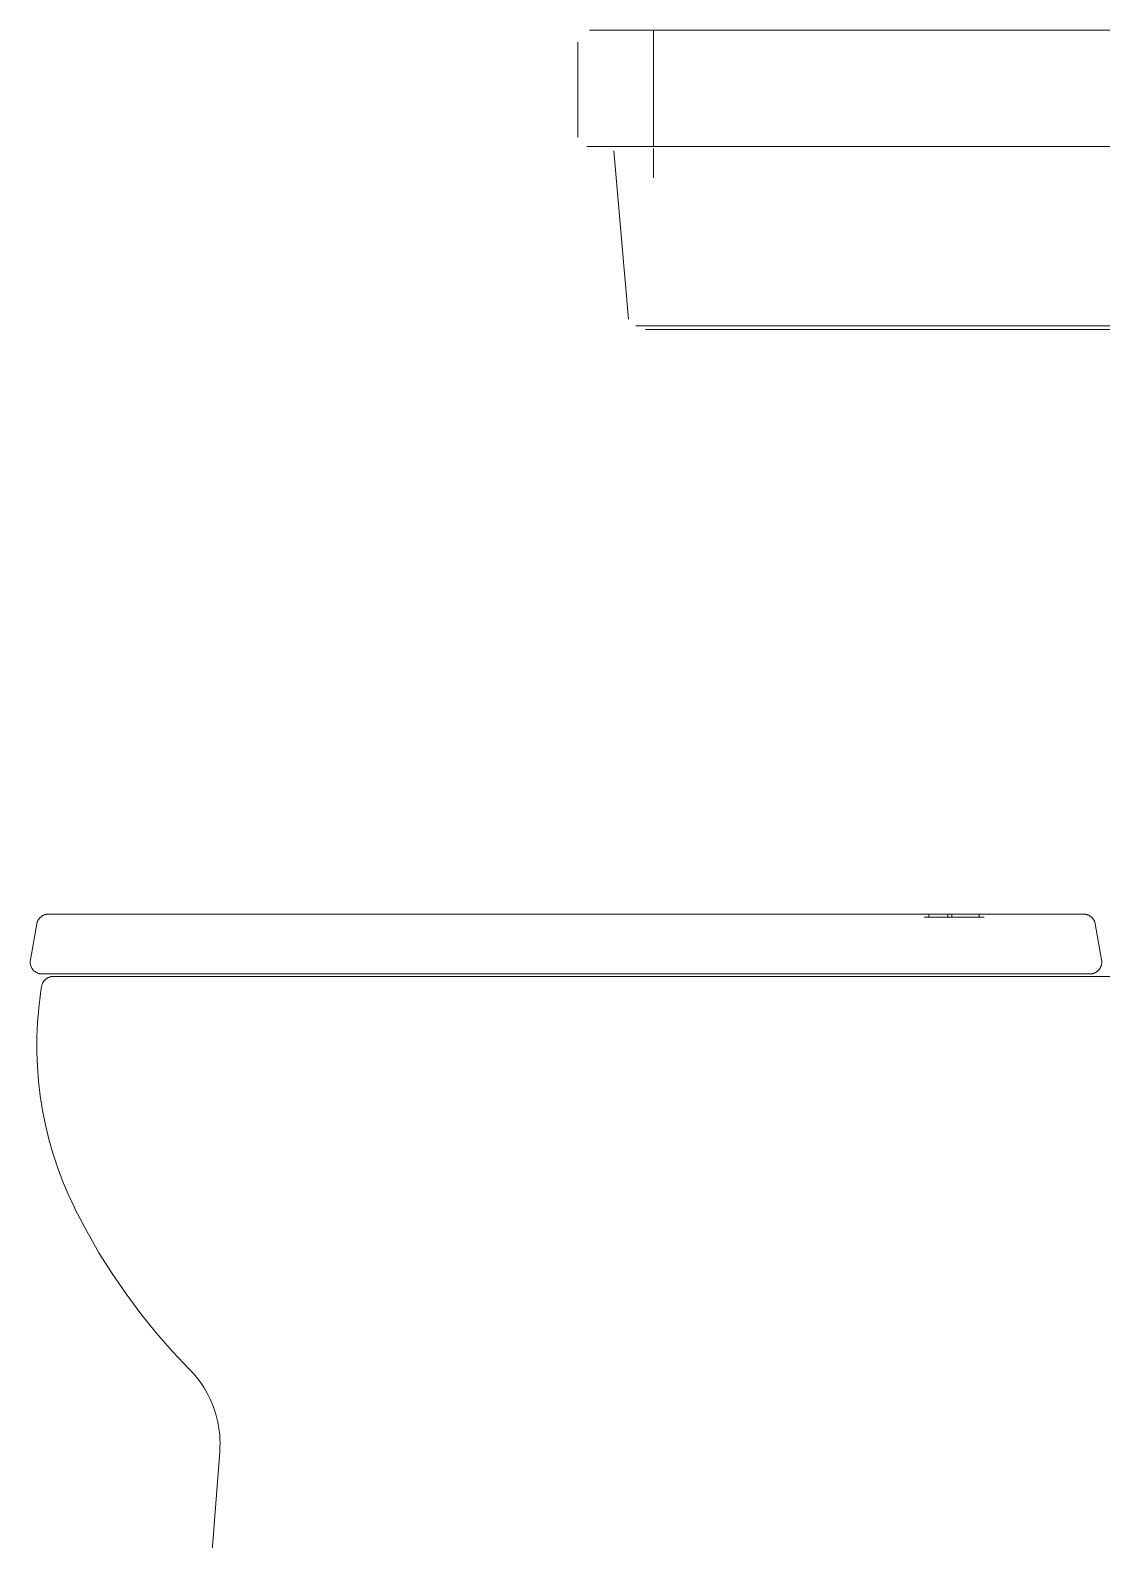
# Model space of a CAD drawing. Header units: metres. Extents: x 34 to 87, y -2.3 to 19.3.
# Drawn here: x 52.859 to 53.307, y 0.17 to 0.8 of the extents above; entities that cross this region are included whole.
import ezdxf

# ---------------------------------------------------------------- set-up
doc = ezdxf.new("R2010")
doc.units = ezdxf.units.M
doc.layers.add('P-SANR-FIXT', color=7, linetype='Continuous', lineweight=5)

# ---------------------------------------------------------------- blocks, each defined once
blk = doc.blocks.new('UT_Bacia com caixa acoplada - UT_Bacia com caixa acoplada-3705348-BB')
at = {"layer": 'P-SANR-FIXT'}
for p, q in [((40.9855, 0.431), (40.74156, 0.431)), ((41.0032, 0.431), (41.00346, 0.431)), ((40.56761, 0.42687), (40.56497, 0.41187)), ((41.01208, 0.41187), (41.00943, 0.42687)), ((40.74156, 0.406), (40.9855, 0.406)), ((41.15907, 0.405), (40.75379, 0.405)), ((40.644, 0.20658), (40.62839, 0.00457))]:
    blk.add_line(p, q, dxfattribs=at)
at = {"layer": 'P-SANR-FIXT', "color": 253, "true_color": 0xa6a6a6}
for p, q in [((40.93802, 0.431), (40.94781, 0.431)), ((40.93802, 0.431), (40.9398, 0.431)), ((40.9398, 0.42977), (40.93802, 0.42977)), ((40.94238, 0.42977), (40.93802, 0.42977)), ((40.9411, 0.431), (40.94002, 0.431)), ((40.94002, 0.43087), (40.94002, 0.43054)), ((40.94002, 0.43047), (40.94002, 0.42995)), ((40.94002, 0.42977), (40.94771, 0.42977)), ((40.94771, 0.431), (40.9411, 0.431)), ((40.94781, 0.42977), (40.94238, 0.42977)), ((40.94962, 0.431), (40.94794, 0.431)), ((40.96104, 0.431), (40.94794, 0.431)), ((40.94794, 0.43087), (40.94794, 0.43053)), ((40.94794, 0.43047), (40.94794, 0.42993)), ((40.94794, 0.42977), (40.96104, 0.42977)), ((40.94794, 0.42977), (40.94962, 0.42977)), ((40.94962, 0.431), (40.96304, 0.431)), ((40.94962, 0.43087), (40.94962, 0.43053)), ((40.94962, 0.43047), (40.94962, 0.42992)), ((40.96304, 0.42977), (40.94962, 0.42977)), ((40.96104, 0.43051), (40.96104, 0.43087)), ((40.96104, 0.42989), (40.96104, 0.43047)), ((40.96113, 0.431), (40.96223, 0.431)), ((40.96223, 0.42977), (40.96113, 0.42977)), ((40.96264, 0.431), (40.96302, 0.431)), ((40.96302, 0.42977), (40.96264, 0.42977)), ((40.61618, 0.405), (40.61618, 0.40498)), ((40.61618, 0.405), (40.66417, 0.405)), ((40.61618, 0.405), (40.64776, 0.405)), ((40.64776, 0.405), (40.66417, 0.405)), ((40.6644, 0.405), (40.75118, 0.405)), ((40.66441, 0.405), (40.75119, 0.405)), ((40.75118, 0.405), (40.89868, 0.405)), ((40.89869, 0.405), (40.75119, 0.405)), ((40.89868, 0.405), (40.90647, 0.405)), ((40.89869, 0.405), (40.93369, 0.405)), ((40.90647, 0.405), (40.93368, 0.405)), ((40.93368, 0.405), (40.93368, 0.405)), ((40.93368, 0.405), (40.93369, 0.405))]:
    blk.add_line(p, q, dxfattribs=at)
at = {"layer": 'P-SANR-FIXT', "color": 254, "true_color": 0xdfdfdf}
for p, q in [((40.9398, 0.431), (40.9478, 0.431)), ((40.94238, 0.42977), (40.9398, 0.42977)), ((40.9411, 0.431), (40.94002, 0.431)), ((40.94002, 0.42977), (40.9411, 0.42977)), ((40.94435, 0.431), (40.9411, 0.431)), ((40.9411, 0.42977), (40.94435, 0.42977)), ((40.9478, 0.42977), (40.94238, 0.42977)), ((40.94771, 0.431), (40.94435, 0.431)), ((40.94435, 0.42977), (40.94771, 0.42977)), ((40.95718, 0.431), (40.94771, 0.431)), ((40.94771, 0.42977), (40.95718, 0.42977)), ((40.94792, 0.431), (40.95533, 0.431)), ((40.95533, 0.42977), (40.94792, 0.42977)), ((40.96083, 0.431), (40.95533, 0.431)), ((40.95533, 0.42977), (40.96025, 0.42977)), ((40.95718, 0.431), (40.96113, 0.431)), ((40.96113, 0.42977), (40.95718, 0.42977)), ((40.96025, 0.42977), (40.96083, 0.42977)), ((40.96102, 0.431), (40.96065, 0.431)), ((40.96065, 0.42977), (40.96102, 0.42977)), ((40.96102, 0.43051), (40.96102, 0.43087)), ((40.96102, 0.43007), (40.96102, 0.43047)), ((40.96113, 0.431), (40.96222, 0.431)), ((40.96222, 0.42977), (40.96113, 0.42977)), ((40.96121, 0.431), (40.96261, 0.431)), ((40.96261, 0.42977), (40.96121, 0.42977)), ((40.96223, 0.431), (40.96283, 0.431)), ((40.96283, 0.42977), (40.96223, 0.42977)), ((40.96224, 0.431), (40.96283, 0.431)), ((40.96283, 0.42977), (40.96224, 0.42977)), ((41.00291, 0.431), (41.0032, 0.431)), ((40.61618, 0.405), (40.61803, 0.405)), ((40.61823, 0.405), (40.61906, 0.405)), ((40.68222, 0.405), (40.68885, 0.405)), ((40.72333, 0.405), (40.7304, 0.405)), ((40.98571, 0.406), (40.98548, 0.406)), ((41.00604, 0.406), (41.00575, 0.406)), ((41.00714, 0.406), (41.00712, 0.406))]:
    blk.add_line(p, q, dxfattribs=at)
at = {"layer": 'P-SANR-FIXT', "color": 7, "true_color": 0xf3f3f3}
for p, q in [((40.94972, 0.431), (40.94771, 0.431)), ((40.94771, 0.42977), (40.94972, 0.42977)), ((40.94792, 0.431), (40.95532, 0.431)), ((40.95532, 0.42977), (40.94792, 0.42977)), ((40.95718, 0.431), (40.94972, 0.431)), ((40.94972, 0.42977), (40.95718, 0.42977)), ((40.96083, 0.431), (40.95532, 0.431)), ((40.95532, 0.42977), (40.96083, 0.42977)), ((40.95719, 0.431), (40.96113, 0.431)), ((40.96113, 0.42977), (40.95719, 0.42977))]:
    blk.add_line(p, q, dxfattribs=at)
at = {"layer": 'P-SANR-FIXT', "color": 7, "true_color": 0xfafafa}
for p, q in [((40.94792, 0.43087), (40.94792, 0.43053)), ((40.95644, 0.431), (40.94794, 0.431)), ((40.94794, 0.431), (40.9496, 0.431)), ((40.9496, 0.42977), (40.94794, 0.42977)), ((40.94794, 0.42977), (40.95644, 0.42977)), ((40.9496, 0.43047), (40.9496, 0.42992)), ((40.94975, 0.431), (40.95833, 0.431)), ((40.9612, 0.42977), (40.94975, 0.42977)), ((40.96062, 0.431), (40.95646, 0.431)), ((40.95646, 0.42977), (40.96062, 0.42977)), ((40.95833, 0.431), (40.9612, 0.431))]:
    blk.add_line(p, q, dxfattribs=at)
at = {"layer": 'P-SANR-FIXT', "flags": 128}
for points in [[(40.56761, 0.42687), (40.56765, 0.42706), (40.5677, 0.42726), (40.56775, 0.42745), (40.56782, 0.42764), (40.56789, 0.42783), (40.56796, 0.42801), (40.56805, 0.4282), (40.56814, 0.42837), (40.56824, 0.42855), (40.56834, 0.42872), (40.56845, 0.42888), (40.56857, 0.42904), (40.5687, 0.4292), (40.56883, 0.42935), (40.56896, 0.4295), (40.56911, 0.42964), (40.56926, 0.42977), (40.56941, 0.4299), (40.56957, 0.43002), (40.56973, 0.43014), (40.5699, 0.43025), (40.57007, 0.43035), (40.57025, 0.43044), (40.57043, 0.43053), (40.57061, 0.43061), (40.57079, 0.43069), (40.57098, 0.43075), (40.57117, 0.43081), (40.57137, 0.43086), (40.57156, 0.4309), (40.57176, 0.43094), (40.57196, 0.43097), (40.57216, 0.43099), (40.57236, 0.431), (40.57254, 0.431)], [(40.74156, 0.431), (40.7348, 0.431), (40.72805, 0.431), (40.72133, 0.431), (40.71463, 0.431), (40.70798, 0.431), (40.70138, 0.431), (40.69485, 0.431), (40.68839, 0.431), (40.68202, 0.431), (40.67574, 0.431), (40.66957, 0.431), (40.66351, 0.431), (40.65758, 0.431), (40.65178, 0.431), (40.64613, 0.431), (40.64062, 0.431), (40.63528, 0.431), (40.63011, 0.431), (40.62512, 0.431), (40.62031, 0.431), (40.6157, 0.431), (40.61129, 0.431), (40.60709, 0.431), (40.6031, 0.431), (40.59934, 0.431), (40.5958, 0.431), (40.59249, 0.431), (40.58943, 0.431), (40.5866, 0.431), (40.58403, 0.431), (40.5817, 0.431), (40.57964, 0.431), (40.57783, 0.431), (40.57628, 0.431), (40.575, 0.431), (40.57398, 0.431), (40.57324, 0.431), (40.57276, 0.431), (40.57255, 0.431), (40.57254, 0.431)], [(40.57254, 0.431), (40.57267, 0.431), (40.57308, 0.431), (40.57375, 0.431), (40.5747, 0.431), (40.57547, 0.431)], [(41.00451, 0.431), (41.00449, 0.431), (41.00445, 0.431), (41.00437, 0.431), (41.00427, 0.431), (41.00413, 0.431), (41.00396, 0.431), (41.00377, 0.431), (41.00354, 0.431), (41.00329, 0.431), (41.00301, 0.431), (41.0027, 0.431), (41.00236, 0.431), (41.002, 0.431), (41.00161, 0.431), (41.00119, 0.431), (41.00075, 0.431), (41.00028, 0.431), (40.99979, 0.431), (40.99928, 0.431), (40.99874, 0.431), (40.99819, 0.431), (40.99761, 0.431), (40.99701, 0.431), (40.9964, 0.431), (40.99577, 0.431), (40.99512, 0.431), (40.99446, 0.431), (40.99378, 0.431), (40.99309, 0.431), (40.99239, 0.431), (40.99167, 0.431), (40.99095, 0.431), (40.99022, 0.431), (40.98947, 0.431), (40.98873, 0.431), (40.98798, 0.431), (40.98722, 0.431), (40.98646, 0.431), (40.9857, 0.431), (40.9855, 0.431)], [(41.00451, 0.431), (41.00471, 0.431), (41.00491, 0.43098), (41.00511, 0.43096), (41.00531, 0.43094), (41.0055, 0.4309), (41.0057, 0.43086), (41.00589, 0.43081), (41.00608, 0.43075), (41.00627, 0.43068), (41.00646, 0.43061), (41.00664, 0.43052), (41.00682, 0.43043), (41.00699, 0.43034), (41.00717, 0.43024), (41.00733, 0.43013), (41.0075, 0.43001), (41.00765, 0.42989), (41.00781, 0.42976), (41.00795, 0.42962), (41.0081, 0.42948), (41.00823, 0.42934), (41.00836, 0.42919), (41.00849, 0.42903), (41.00861, 0.42887), (41.00872, 0.4287), (41.00882, 0.42853), (41.00892, 0.42836), (41.00901, 0.42818), (41.00909, 0.428), (41.00917, 0.42781), (41.00924, 0.42762), (41.0093, 0.42743), (41.00935, 0.42724), (41.0094, 0.42705), (41.00943, 0.42687)], [(40.56989, 0.406), (40.56969, 0.406), (40.56949, 0.40602), (40.5693, 0.40604), (40.5691, 0.40606), (40.5689, 0.4061), (40.56871, 0.40614), (40.56851, 0.40619), (40.56832, 0.40625), (40.56813, 0.40632), (40.56795, 0.40639), (40.56776, 0.40648), (40.56758, 0.40657), (40.56741, 0.40666), (40.56724, 0.40676), (40.56707, 0.40687), (40.56691, 0.40699), (40.56675, 0.40711), (40.5666, 0.40724), (40.56645, 0.40738), (40.56631, 0.40752), (40.56617, 0.40766), (40.56604, 0.40781), (40.56592, 0.40797), (40.5658, 0.40813), (40.56569, 0.4083), (40.56558, 0.40847), (40.56548, 0.40864), (40.56539, 0.40882), (40.56531, 0.409), (40.56523, 0.40919), (40.56516, 0.40938), (40.5651, 0.40957), (40.56505, 0.40976), (40.565, 0.40995), (40.56497, 0.41015), (40.56494, 0.41035), (40.56491, 0.41055), (40.5649, 0.41075), (40.56489, 0.41095), (40.5649, 0.41115), (40.56491, 0.41135), (40.56492, 0.41154), (40.56495, 0.41174), (40.56497, 0.41187)], [(41.01208, 0.41187), (41.01211, 0.41167), (41.01213, 0.41147), (41.01215, 0.41127), (41.01215, 0.41107), (41.01215, 0.41087), (41.01214, 0.41067), (41.01213, 0.41047), (41.0121, 0.41028), (41.01207, 0.41008), (41.01203, 0.40988), (41.01198, 0.40969), (41.01192, 0.4095), (41.01186, 0.40931), (41.01179, 0.40912), (41.01171, 0.40894), (41.01162, 0.40876), (41.01153, 0.40858), (41.01143, 0.40841), (41.01132, 0.40824), (41.01121, 0.40807), (41.01109, 0.40791), (41.01096, 0.40776), (41.01083, 0.40761), (41.01069, 0.40746), (41.01055, 0.40733), (41.0104, 0.40719), (41.01024, 0.40707), (41.01008, 0.40695), (41.00992, 0.40683), (41.00975, 0.40673), (41.00957, 0.40662), (41.0094, 0.40653), (41.00922, 0.40645), (41.00903, 0.40637), (41.00885, 0.4063), (41.00866, 0.40623), (41.00847, 0.40617), (41.00827, 0.40613), (41.00808, 0.40609), (41.00788, 0.40605), (41.00768, 0.40603), (41.00748, 0.40601), (41.00728, 0.406), (41.00715, 0.406)], [(40.56966, 0.40081), (40.56969, 0.40101), (40.56974, 0.4012), (40.56979, 0.40139), (40.56985, 0.40159), (40.56991, 0.40177), (40.56999, 0.40196), (40.57007, 0.40214), (40.57016, 0.40232), (40.57026, 0.4025), (40.57036, 0.40267), (40.57047, 0.40283), (40.57059, 0.403), (40.57071, 0.40315), (40.57084, 0.40331), (40.57097, 0.40345), (40.57112, 0.4036), (40.57126, 0.40373), (40.57141, 0.40386), (40.57157, 0.40399), (40.57173, 0.4041), (40.5719, 0.40421), (40.57207, 0.40432), (40.57224, 0.40442), (40.57242, 0.40451), (40.5726, 0.40459), (40.57279, 0.40466), (40.57298, 0.40473), (40.57317, 0.40479), (40.57336, 0.40485), (40.57356, 0.40489), (40.57375, 0.40493), (40.57395, 0.40496), (40.57415, 0.40498), (40.57435, 0.40499), (40.57455, 0.405), (40.57459, 0.405)], [(40.57282, 0.406), (40.57239, 0.406), (40.57136, 0.406), (40.5706, 0.406), (40.57011, 0.406), (40.5699, 0.406), (40.56989, 0.406)], [(40.56989, 0.406), (40.57003, 0.406), (40.57044, 0.406), (40.57113, 0.406), (40.57209, 0.406), (40.57332, 0.406), (40.57481, 0.406), (40.57658, 0.406), (40.57861, 0.406), (40.5809, 0.406), (40.58344, 0.406), (40.58624, 0.406), (40.58929, 0.406), (40.59258, 0.406), (40.59611, 0.406), (40.59988, 0.406), (40.60387, 0.406), (40.60808, 0.406), (40.6125, 0.406), (40.61713, 0.406), (40.62196, 0.406), (40.62698, 0.406), (40.63218, 0.406), (40.63756, 0.406), (40.6431, 0.406), (40.6488, 0.406), (40.65465, 0.406), (40.66064, 0.406), (40.66676, 0.406), (40.673, 0.406), (40.67935, 0.406), (40.6858, 0.406), (40.69233, 0.406), (40.69895, 0.406), (40.70563, 0.406), (40.71238, 0.406), (40.71916, 0.406), (40.72599, 0.406), (40.73284, 0.406), (40.7397, 0.406), (40.74156, 0.406)], [(40.75379, 0.405), (40.74663, 0.405), (40.73947, 0.405), (40.73234, 0.405), (40.72524, 0.405), (40.71819, 0.405), (40.7112, 0.405), (40.70427, 0.405), (40.69742, 0.405), (40.69067, 0.405), (40.68401, 0.405), (40.67747, 0.405), (40.67104, 0.405), (40.66475, 0.405), (40.65861, 0.405), (40.65261, 0.405), (40.64678, 0.405), (40.64111, 0.405), (40.63563, 0.405), (40.63034, 0.405), (40.62524, 0.405), (40.62035, 0.405), (40.61568, 0.405), (40.61122, 0.405), (40.60699, 0.405), (40.603, 0.405), (40.59925, 0.405), (40.59575, 0.405), (40.59249, 0.405), (40.5895, 0.405), (40.58677, 0.405), (40.58431, 0.405), (40.58212, 0.405), (40.5802, 0.405), (40.57856, 0.405), (40.5772, 0.405), (40.57612, 0.405), (40.57533, 0.405), (40.57482, 0.405), (40.5746, 0.405), (40.57459, 0.405)], [(40.57459, 0.405), (40.57473, 0.405), (40.57516, 0.405), (40.57588, 0.405), (40.57688, 0.405), (40.5776, 0.405)], [(40.9855, 0.406), (40.98636, 0.406), (40.98723, 0.406), (40.98809, 0.406), (40.98895, 0.406), (40.9898, 0.406), (40.99065, 0.406), (40.99148, 0.406), (40.99231, 0.406), (40.99313, 0.406), (40.99393, 0.406), (40.99472, 0.406), (40.9955, 0.406), (40.99626, 0.406), (40.997, 0.406), (40.99773, 0.406), (40.99843, 0.406), (40.99912, 0.406), (40.99978, 0.406), (41.00042, 0.406), (41.00103, 0.406), (41.00162, 0.406), (41.00219, 0.406), (41.00273, 0.406), (41.00324, 0.406), (41.00372, 0.406), (41.00417, 0.406), (41.0046, 0.406), (41.00499, 0.406), (41.00535, 0.406), (41.00568, 0.406), (41.00598, 0.406), (41.00625, 0.406), (41.00648, 0.406), (41.00668, 0.406), (41.00684, 0.406), (41.00697, 0.406), (41.00707, 0.406), (41.00713, 0.406), (41.00715, 0.406), (41.00715, 0.406)], [(40.58335, 0.30847), (40.58075, 0.31402), (40.57839, 0.31966), (40.57625, 0.3254), (40.57434, 0.33122), (40.57266, 0.33711), (40.57123, 0.34307), (40.57003, 0.34907), (40.56907, 0.35512), (40.56836, 0.36121), (40.56788, 0.36731), (40.56766, 0.37343), (40.56768, 0.37956), (40.56794, 0.38568), (40.56845, 0.39178), (40.5692, 0.39786), (40.56966, 0.40081)], [(40.63141, 0.24093), (40.62431, 0.2484), (40.61751, 0.25615), (40.61103, 0.26416), (40.60488, 0.27242), (40.59906, 0.28093), (40.59358, 0.28966), (40.58846, 0.2986), (40.5837, 0.30774), (40.58335, 0.30847)], [(40.644, 0.20658), (40.6441, 0.20834), (40.64413, 0.2101), (40.64409, 0.21186), (40.64398, 0.21362), (40.6438, 0.21537), (40.64355, 0.21711), (40.64323, 0.21884), (40.64284, 0.22056), (40.64238, 0.22226), (40.64186, 0.22394), (40.64127, 0.2256), (40.64061, 0.22723), (40.63989, 0.22884), (40.6391, 0.23041), (40.63825, 0.23195), (40.63734, 0.23346), (40.63637, 0.23493), (40.63535, 0.23636), (40.63426, 0.23775), (40.63312, 0.23909), (40.63193, 0.24039), (40.63141, 0.24093)]]:
    blk.add_lwpolyline(points, dxfattribs=at)
at = {"layer": 'P-SANR-FIXT', "color": 253, "true_color": 0xa6a6a6, "flags": 128}
for points in [[(40.57547, 0.431), (40.57591, 0.431), (40.57738, 0.431), (40.57912, 0.431), (40.58112, 0.431), (40.58337, 0.431), (40.58588, 0.431), (40.58864, 0.431), (40.59164, 0.431), (40.59488, 0.431), (40.59835, 0.431), (40.60206, 0.431), (40.60599, 0.431), (40.61013, 0.431), (40.61449, 0.431), (40.61904, 0.431), (40.6238, 0.431), (40.62874, 0.431), (40.63386, 0.431), (40.63916, 0.431), (40.64462, 0.431), (40.65023, 0.431), (40.65599, 0.431), (40.66189, 0.431), (40.66792, 0.431), (40.67406, 0.431), (40.68031, 0.431), (40.68666, 0.431), (40.69309, 0.431), (40.69961, 0.431), (40.70619, 0.431), (40.71282, 0.431), (40.7195, 0.431)], [(40.71951, 0.431), (40.72623, 0.431), (40.73297, 0.431), (40.73973, 0.431), (40.74154, 0.431)], [(40.9855, 0.431), (40.98624, 0.431), (40.987, 0.431), (40.98776, 0.431), (40.98851, 0.431), (40.98926, 0.431), (40.99, 0.431), (40.99074, 0.431), (40.99146, 0.431), (40.99218, 0.431), (40.99277, 0.431)], [(40.99289, 0.431), (40.99358, 0.431), (40.99426, 0.431), (40.99493, 0.431), (40.99558, 0.431)], [(40.99586, 0.431), (40.99622, 0.431), (40.99684, 0.431), (40.99744, 0.431), (40.99802, 0.431), (40.99858, 0.431), (40.99894, 0.431)], [(40.99912, 0.431), (40.99964, 0.431), (41.00014, 0.431), (41.00061, 0.431), (41.00106, 0.431), (41.00148, 0.431), (41.00188, 0.431), (41.00225, 0.431), (41.0026, 0.431), (41.00291, 0.431)], [(41.00346, 0.431), (41.0037, 0.431), (41.0039, 0.431), (41.00407, 0.431), (41.00422, 0.431), (41.00433, 0.431), (41.00442, 0.431), (41.00447, 0.431)], [(40.74154, 0.406), (40.73468, 0.406), (40.72783, 0.406), (40.72099, 0.406), (40.7142, 0.406), (40.70744, 0.406), (40.70074, 0.406), (40.69411, 0.406), (40.68755, 0.406), (40.68107, 0.406), (40.6747, 0.406), (40.66843, 0.406), (40.66228, 0.406), (40.65625, 0.406), (40.65036, 0.406), (40.64462, 0.406), (40.63903, 0.406), (40.63361, 0.406), (40.62836, 0.406), (40.62329, 0.406), (40.61841, 0.406), (40.61372, 0.406), (40.60924, 0.406), (40.60498, 0.406), (40.60093, 0.406), (40.5971, 0.406), (40.59351, 0.406), (40.59015, 0.406), (40.58704, 0.406), (40.58417, 0.406), (40.58156, 0.406), (40.5792, 0.406), (40.5771, 0.406), (40.57526, 0.406), (40.57369, 0.406), (40.57282, 0.406)], [(40.5776, 0.405), (40.57816, 0.405), (40.57973, 0.405), (40.58157, 0.405), (40.58369, 0.405), (40.58608, 0.405), (40.58873, 0.405), (40.59166, 0.405), (40.59484, 0.405), (40.59828, 0.405), (40.59855, 0.405)], [(40.5986, 0.405), (40.60196, 0.405), (40.60589, 0.405), (40.61005, 0.405), (40.61445, 0.405), (40.61618, 0.405)], [(40.99086, 0.406), (40.99001, 0.406), (40.98916, 0.406), (40.98831, 0.406), (40.98744, 0.406), (40.98658, 0.406), (40.98571, 0.406)], [(40.99633, 0.406), (40.99569, 0.406), (40.99492, 0.406), (40.99413, 0.406), (40.99333, 0.406), (40.99252, 0.406), (40.99169, 0.406), (40.99091, 0.406)], [(41.00029, 0.406), (40.99994, 0.406), (40.99928, 0.406), (40.9986, 0.406), (40.9979, 0.406), (40.99718, 0.406), (40.99644, 0.406)], [(41.00425, 0.406), (41.00383, 0.406), (41.00336, 0.406), (41.00285, 0.406), (41.00232, 0.406), (41.00176, 0.406), (41.00118, 0.406), (41.00057, 0.406)], [(41.00543, 0.406), (41.00508, 0.406), (41.00469, 0.406), (41.00428, 0.406)], [(41.00712, 0.406), (41.00707, 0.406), (41.00698, 0.406), (41.00686, 0.406), (41.00671, 0.406), (41.00652, 0.406), (41.0063, 0.406), (41.00604, 0.406)]]:
    blk.add_lwpolyline(points, dxfattribs=at)
at = {"layer": 'P-SANR-FIXT', "color": 254, "true_color": 0xdfdfdf, "flags": 128}
for points in [[(41.00447, 0.431), (41.00449, 0.431), (41.0045, 0.431)], [(40.61935, 0.405), (40.6239, 0.405), (40.62894, 0.405), (40.63418, 0.405)], [(40.63426, 0.405), (40.63961, 0.405), (40.64522, 0.405), (40.65101, 0.405), (40.65696, 0.405), (40.66307, 0.405), (40.66419, 0.405)], [(40.6644, 0.405), (40.66932, 0.405), (40.67571, 0.405), (40.68222, 0.405)], [(40.68885, 0.405), (40.69558, 0.405), (40.70241, 0.405)], [(40.70241, 0.405), (40.70931, 0.405), (40.71629, 0.405), (40.72333, 0.405)], [(40.73041, 0.405), (40.73754, 0.405), (40.74469, 0.405), (40.75185, 0.405), (40.75378, 0.405)]]:
    blk.add_lwpolyline(points, dxfattribs=at)
blk = doc.blocks.new('USO_ESG_Cuba lavatório retângular - Uso geral-3263039-BB')
at = {"layer": 'P-SANR-FIXT'}
for p, q in [((40.7934, 0.795), (40.7934, 0.75529)), ((41.10046, 0.8), (40.82535, 0.8)), ((40.82535, 0.75148), (41.02356, 0.75148)), ((40.8085, 0.74961), (40.81465, 0.67931)), ((40.82535, 0.67658), (41.02412, 0.67658)), ((40.82535, 0.675), (41.02414, 0.675))]:
    blk.add_line(p, q, dxfattribs=at)
at = {"layer": 'P-SANR-FIXT', "color": 253, "true_color": 0xa6a6a6}
for p, q in [((40.82499, 0.8), (41.03761, 0.8)), ((40.82499, 0.79932), (40.82499, 0.7998)), ((40.82499, 0.79628), (40.82499, 0.79921)), ((40.82499, 0.75704), (40.82499, 0.79613)), ((41.1324, 0.781), (41.1324, 0.795)), ((41.03761, 0.78155), (41.03761, 0.78186)), ((41.03761, 0.78147), (41.03761, 0.78099)), ((41.03761, 0.78084), (41.03761, 0.78022)), ((41.03761, 0.78004), (41.03761, 0.77932)), ((41.03761, 0.7791), (41.03761, 0.76546)), ((41.1324, 0.76699), (41.1324, 0.77042)), ((41.1324, 0.75529), (41.1324, 0.76672)), ((40.82499, 0.75421), (40.82499, 0.75702)), ((40.82499, 0.75242), (40.82499, 0.75411)), ((40.82499, 0.7514), (40.82499, 0.75235)), ((40.82499, 0.74987), (40.82499, 0.75066)), ((41.02374, 0.75148), (41.07682, 0.75148)), ((40.82499, 0.73834), (40.82499, 0.74978)), ((41.11682, 0.74405), (41.11731, 0.74961)), ((41.02412, 0.67658), (41.02501, 0.67658)), ((41.02414, 0.675), (41.02502, 0.675)), ((41.0252, 0.67658), (41.05632, 0.67658)), ((41.02521, 0.675), (41.05632, 0.675))]:
    blk.add_line(p, q, dxfattribs=at)
at = {"layer": 'P-SANR-FIXT', "color": 254, "true_color": 0xdfdfdf}
for p, q in [((41.1324, 0.7804), (41.1324, 0.781)), ((41.1324, 0.7786), (41.1324, 0.78037)), ((41.1324, 0.77566), (41.1324, 0.7785)), ((41.1324, 0.77172), (41.1324, 0.77549)), ((41.1324, 0.77092), (41.1324, 0.7715)), ((41.03761, 0.76505), (41.03761, 0.74733)), ((41.07682, 0.75148), (41.07719, 0.75148)), ((41.0775, 0.75148), (41.07844, 0.75148)), ((41.07868, 0.75148), (41.10046, 0.75148)), ((41.10046, 0.75148), (41.10158, 0.75148)), ((41.1154, 0.75148), (41.11614, 0.75148)), ((41.03761, 0.74699), (41.03761, 0.74594)), ((41.03761, 0.7458), (41.03761, 0.74543)), ((41.03761, 0.74509), (41.03761, 0.74532)), ((41.03761, 0.74426), (41.03761, 0.74449)), ((41.03761, 0.74419), (41.03761, 0.74392)), ((41.03761, 0.74383), (41.03761, 0.74354)), ((41.11568, 0.731), (41.11682, 0.74405)), ((41.03761, 0.74345), (41.03761, 0.73833))]:
    blk.add_line(p, q, dxfattribs=at)
at = {"layer": 'P-SANR-FIXT', "color": 7, "true_color": 0xf3f3f3}
for p, q in [((41.11116, 0.67931), (41.11568, 0.731)), ((41.05658, 0.67658), (41.05764, 0.67658)), ((41.05659, 0.675), (41.05763, 0.675)), ((41.0579, 0.67658), (41.06169, 0.67658)), ((41.0579, 0.675), (41.06165, 0.675)), ((41.06182, 0.675), (41.06262, 0.675)), ((41.06184, 0.67658), (41.06262, 0.67658)), ((41.06263, 0.67658), (41.06592, 0.67658)), ((41.06263, 0.675), (41.066, 0.675)), ((41.06602, 0.67658), (41.07047, 0.67658)), ((41.06602, 0.675), (41.07047, 0.675)), ((41.07049, 0.67658), (41.0814, 0.67658)), ((41.07049, 0.675), (41.0814, 0.675)), ((41.08171, 0.67658), (41.082, 0.67658)), ((41.08171, 0.675), (41.082, 0.675)), ((41.08254, 0.67658), (41.08297, 0.67658)), ((41.08254, 0.675), (41.08297, 0.675)), ((41.08306, 0.67658), (41.08351, 0.67658)), ((41.08307, 0.675), (41.08351, 0.675)), ((41.08353, 0.67658), (41.10046, 0.67658)), ((41.08353, 0.675), (41.10046, 0.675))]:
    blk.add_line(p, q, dxfattribs=at)
at = {"layer": 'P-SANR-FIXT', "flags": 128}
for points in [[(40.82535, 0.8), (40.82427, 0.8), (40.8232, 0.8), (40.82212, 0.8), (40.82106, 0.8), (40.82, 0.8), (40.81894, 0.8), (40.8179, 0.8), (40.81687, 0.8), (40.81586, 0.8), (40.81486, 0.8), (40.81387, 0.8), (40.81291, 0.8), (40.81196, 0.8), (40.81104, 0.8), (40.81013, 0.8), (40.80926, 0.8), (40.80841, 0.8), (40.80758, 0.8), (40.80679, 0.8), (40.80602, 0.8), (40.80528, 0.8), (40.80458, 0.8), (40.80391, 0.8), (40.80328, 0.8), (40.80268, 0.8), (40.80211, 0.8), (40.80158, 0.8), (40.8011, 0.8), (40.80065, 0.8), (40.80024, 0.8), (40.79986, 0.8), (40.79954, 0.8), (40.79925, 0.8), (40.799, 0.8), (40.7988, 0.8), (40.79863, 0.8), (40.79851, 0.8), (40.79844, 0.8), (40.79841, 0.8), (40.7984, 0.8)], [(41.1274, 0.8), (41.12738, 0.8), (41.12732, 0.8), (41.12721, 0.8), (41.12706, 0.8), (41.12687, 0.8), (41.12663, 0.8), (41.12635, 0.8), (41.12603, 0.8), (41.12568, 0.8), (41.12528, 0.8), (41.12484, 0.8), (41.12436, 0.8), (41.12384, 0.8), (41.12329, 0.8), (41.1227, 0.8), (41.12207, 0.8), (41.12141, 0.8), (41.12071, 0.8), (41.11999, 0.8), (41.11923, 0.8), (41.11844, 0.8), (41.11763, 0.8), (41.11678, 0.8), (41.11591, 0.8), (41.11502, 0.8), (41.1141, 0.8), (41.11316, 0.8), (41.1122, 0.8), (41.11122, 0.8), (41.11022, 0.8), (41.10921, 0.8), (41.10818, 0.8), (41.10714, 0.8), (41.10609, 0.8), (41.10504, 0.8), (41.10397, 0.8), (41.1029, 0.8), (41.10183, 0.8), (41.10075, 0.8), (41.10046, 0.8)], [(40.79721, 0.75148), (40.79723, 0.75148), (40.7973, 0.75148), (40.79741, 0.75148), (40.79757, 0.75148), (40.79777, 0.75148), (40.79802, 0.75148), (40.79831, 0.75148), (40.79864, 0.75148), (40.79901, 0.75148), (40.79943, 0.75148), (40.79989, 0.75148), (40.80039, 0.75148), (40.80093, 0.75148), (40.80151, 0.75148), (40.80212, 0.75148), (40.80278, 0.75148), (40.80347, 0.75148), (40.80419, 0.75148), (40.80495, 0.75148), (40.80574, 0.75148), (40.80657, 0.75148), (40.80742, 0.75148), (40.8083, 0.75148), (40.80921, 0.75148), (40.81015, 0.75148), (40.8111, 0.75148), (40.81209, 0.75148), (40.81309, 0.75148), (40.81411, 0.75148), (40.81515, 0.75148), (40.81621, 0.75148), (40.81728, 0.75148), (40.81837, 0.75148), (40.81946, 0.75148), (40.82057, 0.75148), (40.82168, 0.75148), (40.8228, 0.75148), (40.82392, 0.75148), (40.82505, 0.75148), (40.82535, 0.75148)], [(40.81763, 0.67658), (40.81764, 0.67658), (40.81766, 0.67658), (40.81769, 0.67658), (40.81773, 0.67658), (40.81779, 0.67658), (40.81785, 0.67658), (40.81793, 0.67658), (40.81802, 0.67658), (40.81813, 0.67658), (40.81824, 0.67658), (40.81837, 0.67658), (40.8185, 0.67658), (40.81865, 0.67658), (40.81881, 0.67658), (40.81898, 0.67658), (40.81916, 0.67658), (40.81935, 0.67658), (40.81955, 0.67658), (40.81975, 0.67658), (40.81997, 0.67658), (40.8202, 0.67658), (40.82043, 0.67658), (40.82067, 0.67658), (40.82092, 0.67658), (40.82118, 0.67658), (40.82144, 0.67658), (40.82171, 0.67658), (40.82199, 0.67658), (40.82227, 0.67658), (40.82255, 0.67658), (40.82284, 0.67658), (40.82314, 0.67658), (40.82343, 0.67658), (40.82373, 0.67658), (40.82404, 0.67658), (40.82434, 0.67658), (40.82465, 0.67658), (40.82496, 0.67658), (40.82527, 0.67658), (40.82535, 0.67658)], [(40.8217, 0.675), (40.82171, 0.675), (40.82171, 0.675), (40.82173, 0.675), (40.82175, 0.675), (40.82178, 0.675), (40.82181, 0.675), (40.82184, 0.675), (40.82189, 0.675), (40.82194, 0.675), (40.82199, 0.675), (40.82205, 0.675), (40.82211, 0.675), (40.82218, 0.675), (40.82226, 0.675), (40.82234, 0.675), (40.82242, 0.675), (40.82251, 0.675), (40.82261, 0.675), (40.82271, 0.675), (40.82281, 0.675), (40.82292, 0.675), (40.82303, 0.675), (40.82314, 0.675), (40.82326, 0.675), (40.82338, 0.675), (40.8235, 0.675), (40.82363, 0.675), (40.82376, 0.675), (40.82389, 0.675), (40.82403, 0.675), (40.82416, 0.675), (40.8243, 0.675), (40.82444, 0.675), (40.82459, 0.675), (40.82473, 0.675), (40.82487, 0.675), (40.82502, 0.675), (40.82516, 0.675), (40.82531, 0.675), (40.82535, 0.675)]]:
    blk.add_lwpolyline(points, dxfattribs=at)
at = {"layer": 'P-SANR-FIXT', "color": 254, "true_color": 0xdfdfdf, "flags": 128}
for points in [[(41.10158, 0.75148), (41.10271, 0.75148), (41.10383, 0.75148), (41.10485, 0.75148)], [(41.10494, 0.75148), (41.10605, 0.75148), (41.10715, 0.75148), (41.10823, 0.75148), (41.10927, 0.75148)], [(41.10931, 0.75148), (41.11037, 0.75148), (41.11142, 0.75148), (41.11244, 0.75148), (41.11345, 0.75148), (41.11444, 0.75148), (41.11532, 0.75148)]]:
    blk.add_lwpolyline(points, dxfattribs=at)
at = {"layer": 'P-SANR-FIXT', "color": 253, "true_color": 0xa6a6a6, "flags": 128}
for points in [[(41.11682, 0.75148), (41.11726, 0.75148), (41.11815, 0.75148), (41.11901, 0.75148), (41.11984, 0.75148), (41.12064, 0.75148), (41.12141, 0.75148), (41.12215, 0.75148)], [(41.12215, 0.75148), (41.12285, 0.75148), (41.12351, 0.75148), (41.12414, 0.75148), (41.12472, 0.75148), (41.12528, 0.75148), (41.12579, 0.75148)], [(41.12579, 0.75148), (41.12626, 0.75148), (41.12668, 0.75148)], [(41.12668, 0.75148), (41.12707, 0.75148), (41.12742, 0.75148), (41.12772, 0.75148), (41.12797, 0.75148), (41.12819, 0.75148), (41.12836, 0.75148), (41.12848, 0.75148), (41.12856, 0.75148), (41.1286, 0.75148), (41.1286, 0.75148)]]:
    blk.add_lwpolyline(points, dxfattribs=at)
at = {"layer": 'P-SANR-FIXT', "color": 7, "true_color": 0xf3f3f3, "flags": 128}
for points in [[(41.10046, 0.67658), (41.10077, 0.67658), (41.10107, 0.67658), (41.10138, 0.67658), (41.10169, 0.67658), (41.10199, 0.67658), (41.10229, 0.67658), (41.10259, 0.67658), (41.10288, 0.67658), (41.10318, 0.67658), (41.10346, 0.67658), (41.10374, 0.67658), (41.10402, 0.67658), (41.10429, 0.67658), (41.10456, 0.67658), (41.10481, 0.67658), (41.10507, 0.67658), (41.10531, 0.67658), (41.10555, 0.67658), (41.10577, 0.67658), (41.10599, 0.67658), (41.1062, 0.67658), (41.10641, 0.67658), (41.1066, 0.67658), (41.10678, 0.67658), (41.10695, 0.67658), (41.10711, 0.67658), (41.10726, 0.67658), (41.1074, 0.67658), (41.10753, 0.67658), (41.10765, 0.67658), (41.10776, 0.67658), (41.10785, 0.67658), (41.10793, 0.67658), (41.108, 0.67658), (41.10806, 0.67658), (41.10811, 0.67658), (41.10814, 0.67658), (41.10816, 0.67658), (41.10817, 0.67658)], [(41.10046, 0.675), (41.1006, 0.675), (41.10075, 0.675), (41.10089, 0.675), (41.10104, 0.675), (41.10118, 0.675), (41.10132, 0.675), (41.10146, 0.675), (41.1016, 0.675), (41.10174, 0.675), (41.10188, 0.675), (41.10201, 0.675), (41.10214, 0.675), (41.10227, 0.675), (41.10239, 0.675), (41.10252, 0.675), (41.10263, 0.675), (41.10275, 0.675), (41.10286, 0.675), (41.10297, 0.675), (41.10307, 0.675), (41.10317, 0.675), (41.10327, 0.675), (41.10336, 0.675), (41.10344, 0.675), (41.10353, 0.675), (41.1036, 0.675), (41.10367, 0.675), (41.10374, 0.675), (41.1038, 0.675), (41.10386, 0.675), (41.10391, 0.675), (41.10395, 0.675), (41.10399, 0.675), (41.10402, 0.675), (41.10405, 0.675), (41.10407, 0.675), (41.10409, 0.675), (41.1041, 0.675), (41.1041, 0.675)]]:
    blk.add_lwpolyline(points, dxfattribs=at)

msp = doc.modelspace()

# ---------------------------------------------------------------- block references
at = {"layer": 'P-SANR-FIXT', "color": 253, "true_color": 0xa6a6a6}
for name in ['USO_ESG_Cuba lavatório retângular - Uso geral-3263039-BB', 'UT_Bacia com caixa acoplada - UT_Bacia com caixa acoplada-3705348-BB']:
    msp.add_blockref(name, (12.29441, 0), dxfattribs=at)

doc.saveas('drawing.dxf')
